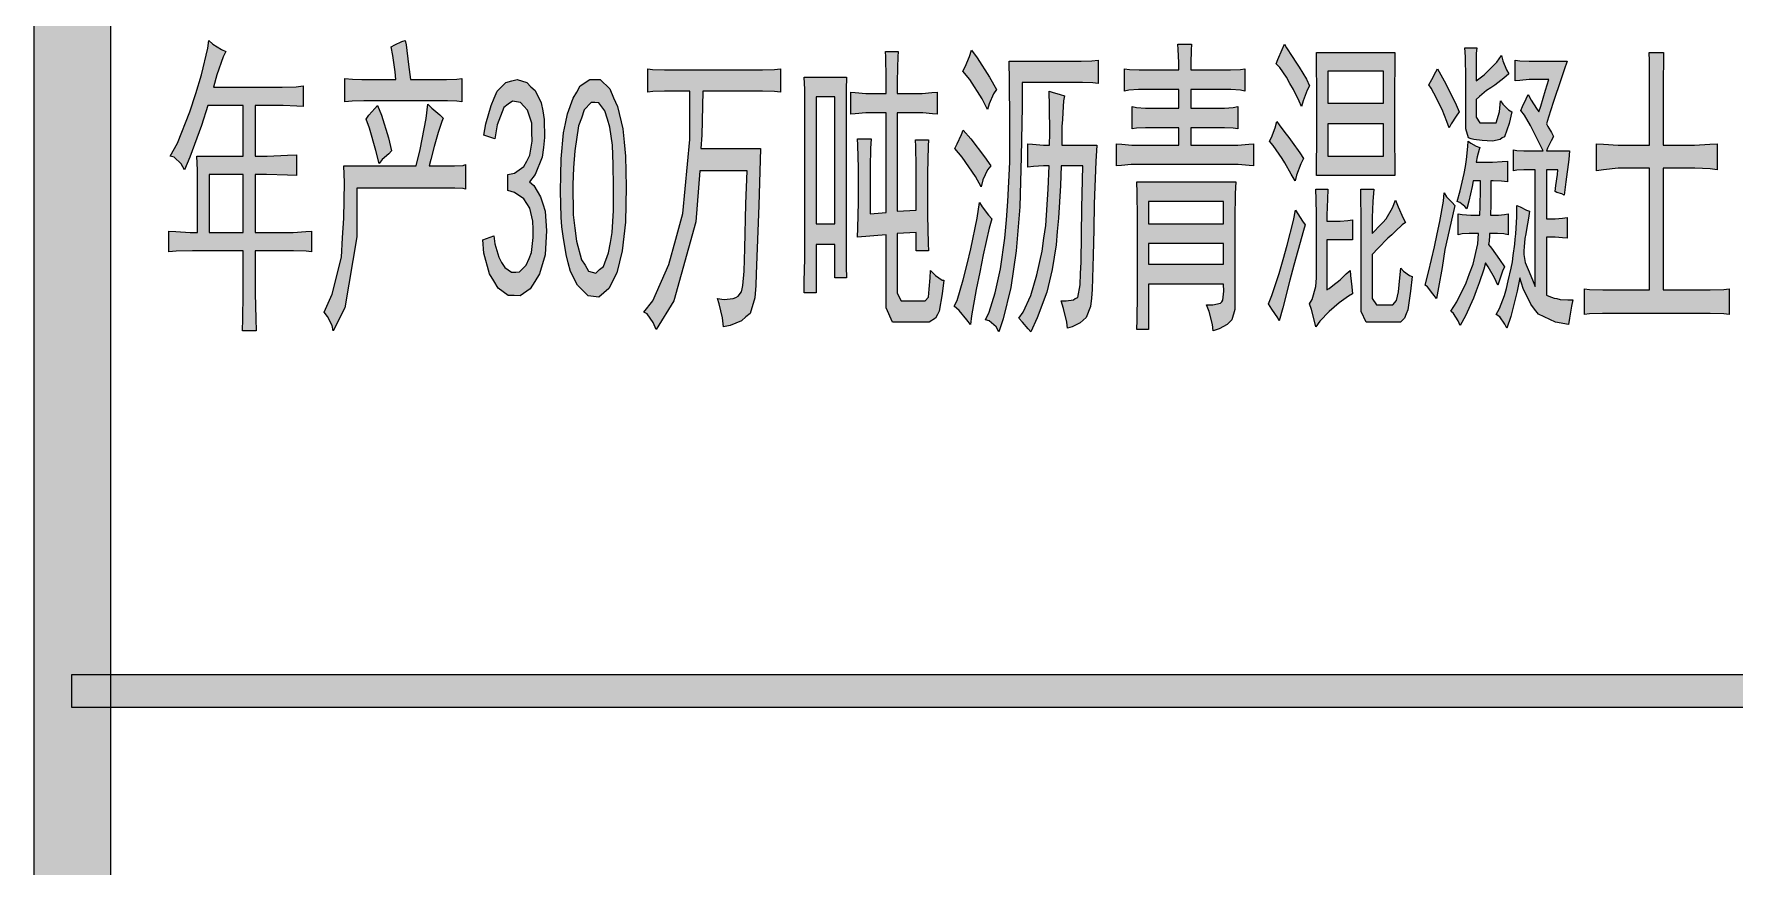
# Model space of a CAD drawing. Header units: millimetres. Extents: x -4415 to 173792, y -78716 to 47289.
# Drawn here: x 160225 to 164888, y -61942 to -59659 of the extents above; entities that cross this region are included whole.
import ezdxf

# ---------------------------------------------------------------- set-up
doc = ezdxf.new("R2010")
doc.units = ezdxf.units.MM

msp = doc.modelspace()

# ---------------------------------------------------------------- hatches: boundary and pattern name
h = msp.add_hatch(color=0)
h.dxf.hatch_style = 2
h.paths.add_polyline_path([(160434.1, -75715.9), (160224.8, -75715.9), (160224.8, 44288.1), (160434.1, 44288.1)])
h = msp.add_hatch(color=0)
h.paths.add_polyline_path([(160598.4, -59993.5), (160617.7, -59958.1), (160652.1, -59872.2), (160668.2, -59821.7), (160684.3, -59771.3), (160701.4, -59698.3), (160703.6, -59676.8), (160715.4, -59686.5), (160739, -59701.5), (160750.8, -59706.9), (160743.3, -59721.9), (160726.1, -59771.3), (160716.5, -59804.6), (160887.2, -59804.6), (160905.4, -59804.6), (160943, -59803.5), (160962.3, -59801.4), (160962.3, -59858.2), (160945.1, -59857.2), (160907.6, -59855), (160887.2, -59855), (160831.3, -59855), (160831.3, -59993.5), (160863.5, -59993.5), (160919.4, -59991.4), (160944.1, -59990.3), (160944.1, -60047.2), (160919.4, -60046.1), (160862.5, -60044), (160831.3, -60044), (160831.3, -60202.8), (160917.2, -60202.8), (160935.5, -60202.8), (160969.8, -60200.7), (160985.9, -60199.6), (160985.9, -60256.5), (160970.9, -60254.4), (160936.5, -60253.3), (160917.2, -60253.3), (160831.3, -60253.3), (160831.3, -60330.6), (160831.3, -60369.2), (160832.4, -60440.1), (160833.5, -60472.3), (160795.9, -60472.3), (160797, -60440.1), (160798.1, -60372.5), (160798.1, -60337), (160798.1, -60253.3), (160683.2, -60253.3), (160659.6, -60253.3), (160614.5, -60254.4), (160594.1, -60256.5), (160594.1, -60199.6), (160613.4, -60200.7), (160653.1, -60202.8), (160672.5, -60202.8), (160672.5, -60136.3), (160672.5, -60032.2), (160671.4, -59993.5), (160798.1, -59993.5), (160798.1, -59855), (160701.4, -59855), (160684.3, -59909.8), (160652.1, -59996.7), (160637, -60031.1), (160628.4, -60015), (160609.1, -59996.7)])
h.paths.add_polyline_path([(160798.1, -60202.8), (160798.1, -60044), (160704.7, -60044), (160704.7, -60202.8)])
h = msp.add_hatch(color=0)
h.dxf.hatch_style = 2
h.paths.add_polyline_path([(161242.5, -59676.8), (161244.6, -59688.6), (161251.1, -59742.3), (161256.4, -59784.2), (161340.2, -59784.2), (161355.2, -59784.2), (161384.2, -59783.1), (161397.1, -59781), (161397.1, -59845.4), (161384.2, -59843.2), (161358.4, -59842.1), (161345.5, -59842.1), (161141.6, -59842.1), (161128.7, -59842.1), (161096.5, -59843.2), (161077.2, -59845.4), (161077.2, -59781), (161097.6, -59783.1), (161123.3, -59784.2), (161129.8, -59784.2), (161216.7, -59784.2), (161214.6, -59762.7), (161208.1, -59717.6), (161203.8, -59694), (161213.5, -59688.6), (161232.8, -59680)])
h = msp.add_hatch(color=0)
h.dxf.hatch_style = 2
h.paths.add_polyline_path([(162661.6, -60390.7), (162668.1, -60390.7), (162676.7, -60380), (162677.7, -60369.2), (162678.8, -60358.5), (162681, -60327.4), (162682, -60307), (162696, -60320.9), (162714.2, -60333.8), (162718.5, -60333.8), (162714.2, -60371.4), (162705.7, -60418.6), (162701.4, -60428.3), (162696, -60437.9), (162678.8, -60448.7), (162664.9, -60448.7), (162596.2, -60448.7), (162577.9, -60448.7), (162560.7, -60410), (162560.7, -60371.4), (162560.7, -60209.3), (162482.4, -60215.7), (162483.4, -60191), (162484.5, -60120.2), (162484.5, -60074), (162484.5, -60026.8), (162483.4, -59963.4), (162482.4, -59946.3), (162519.9, -59946.3), (162517.8, -59973.1), (162516.7, -60023.6), (162516.7, -60047.2), (162516.7, -60152.4), (162560.7, -60148.1), (162560.7, -59875.4), (162522.1, -59875.4), (162504.9, -59875.4), (162475.9, -59877.6), (162464.1, -59878.6), (162464.1, -59818.5), (162475.9, -59819.6), (162504.9, -59821.7), (162522.1, -59821.7), (162560.7, -59821.7), (162560.7, -59779.9), (162559.7, -59721.9), (162558.6, -59706.9), (162594, -59706.9), (162592.9, -59721.9), (162591.9, -59750.9), (162591.9, -59764.9), (162590.8, -59777.7), (162590.8, -59806.7), (162590.8, -59821.7), (162646.6, -59821.7), (162659.5, -59821.7), (162686.3, -59819.6), (162700.3, -59818.5), (162700.3, -59878.6), (162687.4, -59877.6), (162661.6, -59875.4), (162647.7, -59875.4), (162590.8, -59875.4), (162590.8, -60144.9), (162643.4, -60141.7), (162643.4, -60057.9), (162643.4, -60022.5), (162642.3, -59967.7), (162641.2, -59949.5), (162676.7, -59949.5), (162675.6, -59966.7), (162674.5, -60040.7), (162674.5, -60097.6), (162674.5, -60155.6), (162675.6, -60232.9), (162676.7, -60253.3), (162643.4, -60253.3), (162643.4, -60202.8), (162590.8, -60206.1), (162590.8, -60347.8), (162590.8, -60369.2), (162601.5, -60390.7), (162612.3, -60390.7)])
h = msp.add_hatch(color=0)
h.dxf.hatch_style = 2
h.paths.add_polyline_path([(162794.8, -59703.7), (162809.8, -59724.1), (162844.1, -59777.7), (162863.5, -59811), (162854.9, -59822.8), (162843.1, -59850.7), (162838.8, -59865.8), (162823.7, -59836.8), (162790.5, -59784.2), (162771.1, -59760.6), (162777.6, -59748.8), (162789.4, -59720.8)])
h = msp.add_hatch(color=0)
h.dxf.hatch_style = 2
h.paths.add_polyline_path([(163398.1, -59686.5), (163397, -59703.7), (163395.9, -59739.1), (163395.9, -59757.3), (163489.3, -59757.3), (163504.3, -59757.3), (163532.3, -59756.3), (163544.1, -59754.1), (163544.1, -59815.3), (163532.3, -59813.2), (163505.4, -59811), (163490.4, -59811), (163395.9, -59811), (163395.9, -59862.5), (163477.5, -59862.5), (163488.2, -59862.5), (163511.9, -59860.4), (163524.7, -59858.2), (163524.7, -59919.4), (163511.9, -59917.3), (163488.2, -59916.2), (163477.5, -59916.2), (163395.9, -59916.2), (163395.9, -59963.4), (163508.6, -59963.4), (163524.7, -59963.4), (163554.8, -59961.3), (163567.7, -59960.2), (163567.7, -60020.3), (163555.9, -60019.3), (163525.8, -60017.1), (163508.6, -60017.1), (163246.7, -60017.1), (163232.7, -60017.1), (163205.9, -60019.3), (163192, -60020.3), (163192, -59960.2), (163207, -59961.3), (163233.8, -59963.4), (163246.7, -59963.4), (163362.6, -59963.4), (163362.6, -59916.2), (163285.3, -59916.2), (163271.4, -59916.2), (163246.7, -59917.3), (163234.9, -59919.4), (163234.9, -59858.2), (163246.7, -59860.4), (163271.4, -59862.5), (163285.3, -59862.5), (163362.6, -59862.5), (163362.6, -59811), (163266, -59811), (163252.1, -59811), (163226.3, -59813.2), (163214.5, -59815.3), (163214.5, -59754.1), (163227.4, -59756.3), (163254.2, -59757.3), (163266, -59757.3), (163362.6, -59757.3), (163362.6, -59736.9), (163361.6, -59701.5), (163360.5, -59686.5)])
h = msp.add_hatch(color=0)
h.dxf.hatch_style = 2
h.paths.add_polyline_path([(163652.5, -59686.5), (163657.9, -59697.2), (163674, -59720.8), (163683.6, -59735.9), (163693.3, -59749.8), (163712.6, -59783.1), (163721.2, -59801.4), (163714.7, -59813.2), (163704, -59842.1), (163699.7, -59858.2), (163693.3, -59843.2), (163677.2, -59811), (163667.5, -59794.9), (163657.9, -59777.7), (163639.6, -59750.9), (163629.9, -59741.2), (163634.2, -59729.4), (163646, -59701.5)])
h = msp.add_hatch(color=0)
h.paths.add_polyline_path([(163955.2, -59710.1), (163955.2, -59744.5), (163954.1, -59809.9), (163954.1, -59842.1), (163954.1, -59925.9), (163954.1, -59954.9), (163955.2, -60015), (163955.2, -60047.2), (163740.5, -60047.2), (163740.5, -60015), (163741.6, -59955.9), (163741.6, -59929.1), (163741.6, -59842.1), (163741.6, -59811), (163740.5, -59745.5), (163740.5, -59710.1)])
h.paths.add_polyline_path([(163924.1, -59993.5), (163924.1, -59905.5), (163771.6, -59905.5), (163771.6, -59993.5)])
h.paths.add_polyline_path([(163924.1, -59848.6), (163924.1, -59760.6), (163771.6, -59760.6), (163771.6, -59848.6)])
h = msp.add_hatch(color=0)
h.dxf.hatch_style = 2
h.paths.add_polyline_path([(164267.6, -59768.1), (164253.6, -59779.9), (164229, -59799.2), (164218.2, -59806.7), (164206.4, -59814.2), (164187.1, -59830.3), (164178.5, -59838.9), (164178.5, -59872.2), (164178.5, -59887.2), (164188.2, -59902.3), (164198.9, -59902.3), (164229, -59902.3), (164233.2, -59902.3), (164241.8, -59872.2), (164245.1, -59842.1), (164251.5, -59851.8), (164266.5, -59866.8), (164276.2, -59872.2), (164268.7, -59904.4), (164255.8, -59940.9), (164249.3, -59944.1), (164244, -59948.4), (164222.5, -59952.7), (164208.6, -59951.6), (164194.6, -59950.6), (164172.1, -59948.4), (164164.5, -59946.3), (164157, -59944.1), (164149.5, -59919.4), (164149.5, -59895.8), (164149.5, -59811), (164149.5, -59779.9), (164148.4, -59721.9), (164147.4, -59697.2), (164179.6, -59697.2), (164178.5, -59712.3), (164178.5, -59757.3), (164178.5, -59787.4), (164200, -59771.3), (164234.3, -59735.9), (164247.2, -59717.6), (164251.5, -59732.6), (164261.2, -59757.3)])
h = msp.add_hatch(color=0)
h.dxf.hatch_style = 2
h.paths.add_polyline_path([(164653, -59963.4), (164653, -59815.3), (164653, -59784.2), (164653, -59732.6), (164651.9, -59710.1), (164691.6, -59710.1), (164691.6, -59732.6), (164690.6, -59784.2), (164690.6, -59815.3), (164690.6, -59963.4), (164755, -59963.4), (164776.4, -59963.4), (164818.3, -59961.3), (164838.7, -59960.2), (164838.7, -60031.1), (164819.4, -60028.9), (164777.5, -60026.8), (164755, -60026.8), (164690.6, -60026.8), (164690.6, -60360.6), (164797.9, -60360.6), (164819.4, -60360.6), (164856.9, -60359.6), (164872, -60357.4), (164872, -60428.3), (164856.9, -60426.1), (164819.4, -60425.1), (164797.9, -60425.1), (164546.7, -60425.1), (164524.2, -60425.1), (164488.7, -60426.1), (164474.8, -60428.3), (164474.8, -60357.4), (164488.7, -60359.6), (164525.2, -60360.6), (164546.7, -60360.6), (164653, -60360.6), (164653, -60026.8), (164587.5, -60026.8), (164567.1, -60026.8), (164527.4, -60031.1), (164508.1, -60034.3), (164508.1, -59960.2), (164527.4, -59961.3), (164567.1, -59963.4), (164587.5, -59963.4)])
h = msp.add_hatch(color=0)
h.dxf.hatch_style = 2
h.paths.add_polyline_path([(162115.2, -60461.6), (162112, -60436.9), (162103.4, -60398.2), (162098.1, -60384.3), (162116.3, -60386.4), (162141, -60384.3), (162148.5, -60381), (162155, -60377.8), (162164.6, -60366), (162165.7, -60357.4), (162167.8, -60348.8), (162171.1, -60309.1), (162172.1, -60278), (162173.2, -60246.9), (162176.4, -60124.5), (162179.6, -60034.3), (162049.8, -60034.3), (162039, -60173.9), (161978.9, -60390.7), (161930.6, -60469.1), (161922, -60449.7), (161905.9, -60426.1), (161896.2, -60421.8), (161920.9, -60390.7), (161964.9, -60290.9), (161984.3, -60221.1), (162003.6, -60151.3), (162022.9, -59948.4), (162022.9, -59815.3), (161972.5, -59815.3), (161953.1, -59815.3), (161920.9, -59816.4), (161907, -59818.5), (161907, -59754.1), (161919.9, -59756.3), (161953.1, -59757.3), (161973.5, -59757.3), (162203.3, -59757.3), (162221.5, -59757.3), (162254.8, -59756.3), (162270.9, -59754.1), (162270.9, -59818.5), (162254.8, -59816.4), (162221.5, -59815.3), (162203.3, -59815.3), (162058.3, -59815.3), (162057.3, -59857.2), (162055.1, -59936.6), (162053, -59973.1), (162216.1, -59973.1), (162211.9, -60128.8), (162204.3, -60316.6), (162203.3, -60348.8), (162201.1, -60382.1), (162188.2, -60425.1), (162176.4, -60434.7), (162164.6, -60445.4), (162133.5, -60458.3)])
h = msp.add_hatch(color=0)
h.dxf.hatch_style = 2
h.paths.add_polyline_path([(162869.9, -60475.5), (162862.4, -60461.6), (162843.1, -60445.4), (162833.4, -60442.2), (162843.1, -60421.8), (162859.2, -60368.2), (162866.7, -60336), (162874.2, -60302.7), (162886, -60218.9), (162890.3, -60168.5), (162894.6, -60118), (162900, -60010.7), (162900, -59954.9), (162900, -59898), (162898.9, -59787.4), (162897.8, -59733.7), (163084.6, -59733.7), (163095.3, -59733.7), (163124.3, -59732.6), (163141.5, -59730.5), (163141.5, -59794.9), (163127.5, -59792.8), (163098.6, -59791.7), (163084.6, -59791.7), (162933.2, -59791.7), (162933.2, -59858.2), (162931.1, -59995.7), (162928.9, -60064.4), (162926.8, -60133.1), (162917.1, -60253.3), (162909.6, -60303.7), (162902.1, -60354.2), (162881.7, -60440.1)])
h = msp.add_hatch(color=0)
h.dxf.hatch_style = 2
h.paths.add_polyline_path([(164072.2, -59754.1), (164090.5, -59787.4), (164120.5, -59846.4), (164131.3, -59872.2), (164123.7, -59884), (164109.8, -59905.5), (164104.4, -59916.2), (164098, -59899), (164085.1, -59865.8), (164076.5, -59850.7), (164069, -59834.6), (164055, -59807.8), (164048.6, -59798.1), (164056.1, -59784.2), (164067.9, -59762.7)])
h = msp.add_hatch(color=0)
h.dxf.hatch_style = 2
h.paths.add_polyline_path([(164300.9, -59869), (164305.2, -59858.2), (164314.8, -59836.8), (164320.2, -59825), (164328.8, -59840), (164343.8, -59863.6), (164350.3, -59872.2), (164355.6, -59857.2), (164368.5, -59813.2), (164377.1, -59784.2), (164336.3, -59784.2), (164323.4, -59784.2), (164297.7, -59786.3), (164284.8, -59787.4), (164284.8, -59730.5), (164297.7, -59732.6), (164323.4, -59733.7), (164336.3, -59733.7), (164427.5, -59733.7), (164419, -59757.3), (164403.9, -59803.5), (164396.4, -59825), (164388.9, -59846.4), (164376, -59887.2), (164370.7, -59905.5), (164374.9, -59913), (164384.6, -59929.1), (164390, -59939.8), (164383.5, -59951.6), (164373.9, -59972), (164370.7, -59979.6), (164434, -59979.6), (164431.8, -60003.2), (164424.3, -60064.4), (164419, -60100.9), (164412.5, -60097.6), (164399.6, -60093.3), (164394.3, -60091.2), (164396.4, -60074), (164400.7, -60044), (164401.8, -60031.1), (164370.7, -60031.1), (164370.7, -60165.3), (164385.7, -60165.3), (164394.3, -60165.3), (164414.7, -60164.2), (164427.5, -60162), (164427.5, -60218.9), (164414.7, -60217.9), (164394.3, -60215.7), (164385.7, -60215.7), (164370.7, -60215.7), (164370.7, -60374.6), (164377.1, -60377.8), (164392.1, -60383.2), (164399.6, -60384.3), (164408.2, -60386.4), (164429.7, -60387.5), (164442.6, -60387.5), (164439.4, -60404.7), (164434, -60437.9), (164430.8, -60455.1), (164395.3, -60448.7), (164349.2, -60427.2), (164338.4, -60413.2), (164327.7, -60399.3), (164307.3, -60356.3), (164297.7, -60327.4), (164290.1, -60363.9), (164273, -60433.6), (164262.2, -60465.8), (164256.9, -60454), (164242.9, -60434.7), (164233.2, -60428.3), (164241.8, -60411.1), (164255.8, -60375.7), (164261.2, -60356.3), (164265.4, -60336), (164274, -60300.5), (164277.3, -60283.4), (164279.4, -60266.2), (164283.7, -60235), (164284.8, -60221.1), (164286.9, -60207.1), (164289.1, -60159.9), (164289.1, -60128.8), (164298.7, -60133.1), (164315.9, -60141.7), (164324.5, -60144.9), (164321.3, -60164.2), (164315.9, -60195.3), (164313.8, -60207.1), (164311.6, -60220), (164309.5, -60242.6), (164308.4, -60253.3), (164308.4, -60263), (164312.7, -60285.5), (164318.1, -60298.4), (164323.4, -60311.3), (164334.2, -60337), (164339.5, -60351), (164339.5, -60031.1), (164320.2, -60031.1), (164308.4, -60031.1), (164289.1, -60032.2), (164280.5, -60034.3), (164280.5, -59976.3), (164289.1, -59978.5), (164308.4, -59979.6), (164318.1, -59979.6), (164362.1, -59979.6), (164333.1, -59922.7), (164326.6, -59909.8), (164310.5, -59881.9)])
h = msp.add_hatch(color=0)
h.dxf.hatch_style = 2
h.paths.add_polyline_path([(161455, -60223.2), (161485.1, -60212.5), (161488.3, -60234), (161499, -60270.5), (161506.6, -60285.5), (161515.2, -60299.5), (161533.4, -60312.3), (161545.2, -60312.3), (161555.9, -60311.3), (161574.2, -60293), (161581.7, -60274.8), (161588.1, -60257.6), (161593.5, -60216.8), (161593.5, -60194.3), (161592.4, -60171.7), (161583.9, -60136.3), (161575.3, -60123.4), (161567.8, -60110.5), (161542, -60093.3), (161523.7, -60088), (161523.7, -60044), (161542, -60040.7), (161567.8, -60022.5), (161575.3, -60007.5), (161583.9, -59991.4), (161590.3, -59952.7), (161589.2, -59928), (161589.2, -59903.3), (161577.4, -59867.9), (161567.8, -59857.2), (161558.1, -59846.4), (161536.6, -59843.2), (161524.8, -59851.8), (161513, -59860.4), (161494.8, -59907.6), (161488.3, -59946.3), (161458.3, -59936.6), (161463.6, -59905.5), (161477.6, -59855), (161486.2, -59834.6), (161494.8, -59815.3), (161518.4, -59791.7), (161534.5, -59787.4), (161549.5, -59784.2), (161575.3, -59791.7), (161587.1, -59803.5), (161598.9, -59814.2), (161615, -59847.5), (161619.3, -59870.1), (161623.6, -59893.7), (161624.6, -59943.1), (161621.4, -59969.9), (161618.2, -59996.7), (161598.9, -60044), (161582.8, -60064.4), (161594.6, -60074), (161612.8, -60105.2), (161619.3, -60124.5), (161625.7, -60144.9), (161630, -60198.5), (161627.9, -60230.8), (161625.7, -60264), (161610.7, -60316.6), (161597.8, -60337), (161584.9, -60357.4), (161557, -60376.7), (161540.9, -60375.7), (161524.8, -60375.7), (161496.9, -60355.3), (161485.1, -60336), (161473.3, -60316.6), (161458.3, -60259.7)])
h = msp.add_hatch(color=0)
h.paths.add_polyline_path([(161668.7, -60046.1), (161669.7, -60001), (161676.2, -59930.2), (161681.5, -59904.4), (161686.9, -59877.6), (161703, -59834.6), (161712.7, -59818.5), (161722.3, -59801.4), (161748.1, -59784.2), (161762.1, -59784.2), (161777.1, -59784.2), (161802.8, -59808.9), (161813.6, -59833.6), (161824.3, -59858.2), (161839.3, -59919.4), (161842.6, -59955.9), (161845.8, -59993.5), (161847.9, -60078.3), (161846.9, -60126.6), (161845.8, -60174.9), (161837.2, -60253.3), (161829.7, -60283.4), (161822.2, -60313.4), (161800.7, -60356.3), (161786.7, -60368.2), (161772.8, -60380), (161743.8, -60376.7), (161729.9, -60362.8), (161714.8, -60347.8), (161695.5, -60310.2), (161689.1, -60286.6), (161683.7, -60263), (161675.1, -60213.6), (161671.9, -60187.8), (161669.7, -60161), (161667.6, -60090.1)])
h.paths.add_polyline_path([(161704.1, -60025.7), (161701.9, -60071.9), (161703, -60154.5), (161707.3, -60191), (161711.6, -60226.5), (161725.6, -60278), (161735.2, -60293), (161744.9, -60309.1), (161765.3, -60314.5), (161774.9, -60304.8), (161785.7, -60296.2), (161799.6, -60258.7), (161805, -60230.8), (161809.3, -60202.8), (161813.6, -60142.7), (161813.6, -60109.4), (161813.6, -60077.2), (161812.5, -60017.1), (161811.4, -59990.3), (161810.4, -59963.4), (161802.8, -59914.1), (161796.4, -59892.6), (161790, -59870.1), (161772.8, -59847.5), (161762.1, -59846.4), (161752.4, -59846.4), (161733.1, -59866.8), (161725.6, -59889.4), (161717, -59910.8), (161707.3, -59979.6)])
h = msp.add_hatch(color=0)
h.paths.add_polyline_path([(162452.3, -59777.7), (162451.2, -59811), (162451.2, -59951.6), (162451.2, -60057.9), (162451.2, -60162), (162451.2, -60297.3), (162452.3, -60327.4), (162420.1, -60327.4), (162420.1, -60236.1), (162368.6, -60236.1), (162368.6, -60368.2), (162336.4, -60368.2), (162336.4, -60337), (162337.4, -60274.8), (162337.4, -60242.6), (162337.4, -59913), (162337.4, -59878.6), (162337.4, -59811), (162336.4, -59777.7)])
h.paths.add_polyline_path([(162420.1, -60179.2), (162420.1, -59831.4), (162368.6, -59831.4), (162368.6, -60179.2)])
h = msp.add_hatch(color=0)
h.dxf.hatch_style = 2
h.paths.add_polyline_path([(163057.8, -60465.8), (163055.6, -60448.7), (163047, -60411.1), (163040.6, -60390.7), (163054.5, -60390.7), (163073.9, -60387.5), (163079.2, -60384.3), (163085.7, -60381), (163092.1, -60346.7), (163093.2, -60315.6), (163095.3, -60284.4), (163097.5, -60136.3), (163099.6, -60020.3), (163040.6, -60020.3), (163038.4, -60074), (163033.1, -60164.2), (163029.9, -60200.7), (163026.6, -60237.2), (163015.9, -60304.8), (163008.4, -60336), (163000.9, -60367.1), (162975.1, -60436.9), (162956.9, -60475.5), (162950.4, -60466.9), (162934.3, -60448.7), (162924.7, -60437.9), (162936.5, -60421.8), (162956.9, -60375.7), (162965.4, -60347.8), (162974, -60318.8), (162988, -60254.4), (162993.4, -60218.9), (162998.7, -60183.5), (163005.2, -60084.8), (163007.3, -60020.3), (162992.3, -60020.3), (162964.4, -60022.5), (162949.3, -60023.6), (162949.3, -59960.2), (162962.2, -59961.3), (162992.3, -59963.4), (163008.4, -59963.4), (163009.5, -59931.2), (163008.4, -59857.2), (163007.3, -59815.3), (163015.9, -59818.5), (163037.4, -59825), (163049.2, -59828.2), (163047, -59842.1), (163044.9, -59874.3), (163043.8, -59893.7), (163042.7, -59913), (163042.7, -59948.4), (163042.7, -59963.4), (163138.3, -59963.4), (163135.1, -60008.5), (163130.8, -60124.5), (163129.7, -60195.3), (163128.6, -60266.2), (163125.4, -60359.6), (163123.2, -60383.2), (163121.1, -60405.7), (163109.3, -60435.8), (163100.7, -60443.3), (163092.1, -60450.8), (163070.6, -60461.6)])
h = msp.add_hatch(color=0)
h.dxf.hatch_style = 2
h.paths.add_polyline_path([(161346.6, -59889.4), (161342.3, -59899), (161332.7, -59929.1), (161327.3, -59948.4), (161321.9, -59967.7), (161312.3, -60003.2), (161308, -60020.3), (161360.6, -60020.3), (161377.7, -60020.3), (161401.4, -60019.3), (161407.8, -60017.1), (161407.8, -60084.8), (161401.4, -60082.6), (161378.8, -60081.5), (161363.8, -60081.5), (161109.4, -60081.5), (161109.4, -60214.6), (161077.2, -60410), (161045, -60472.3), (161041.7, -60458.3), (161028.9, -60433.6), (161020.3, -60421.8), (161041.7, -60372.5), (161067.5, -60270.5), (161070.7, -60217.9), (161073.9, -60164.2), (161076.1, -60066.5), (161073.9, -60020.3), (161272.5, -60020.3), (161283.3, -59975.3), (161299.4, -59890.5), (161304.7, -59851.8), (161315.5, -59862.5), (161337, -59880.8)])
h = msp.add_hatch(color=0)
h.dxf.hatch_style = 2
h.paths.add_polyline_path([(161166.3, -59855), (161177, -59881.9), (161196.3, -59944.1), (161204.9, -59979.6), (161197.4, -59987.1), (161179.1, -60003.2), (161170.6, -60013.9), (161162, -59978.5), (161144.8, -59917.3), (161135.1, -59892.6), (161142.6, -59881.9), (161158.8, -59863.6)])
h = msp.add_hatch(color=0)
h.dxf.hatch_style = 2
h.paths.add_polyline_path([(163632.1, -59899), (163638.5, -59907.6), (163653.6, -59929.1), (163664.3, -59943.1), (163674, -59955.9), (163694.3, -59984.9), (163705.1, -59999.9), (163697.6, -60015), (163685.8, -60046.1), (163681.5, -60061.1), (163670.7, -60042.9), (163653.6, -60011.8), (163646, -59999.9), (163638.5, -59988.1), (163621.4, -59964.5), (163611.7, -59952.7), (163617.1, -59943.1), (163626.7, -59916.2)])
h = msp.add_hatch(color=0)
h.dxf.hatch_style = 2
h.paths.add_polyline_path([(162772.2, -59922.7), (162792.6, -59946.3), (162830.2, -59995.7), (162847.4, -60020.3), (162838.8, -60031.1), (162825.9, -60059), (162821.6, -60078.3), (162805.5, -60049.3), (162769, -59996.7), (162748.6, -59973.1), (162755, -59960.2), (162766.8, -59934.5)])
h = msp.add_hatch(color=0)
h.dxf.hatch_style = 2
h.paths.add_polyline_path([(164211.8, -60236.1), (164220.4, -60245.8), (164241.8, -60276.9), (164255.8, -60297.3), (164250.4, -60309.1), (164241.8, -60333.8), (164237.5, -60347.8), (164227.9, -60327.4), (164210.7, -60297.3), (164203.2, -60286.6), (164198.9, -60303.7), (164186, -60341.3), (164178.5, -60362.8), (164171, -60383.2), (164148.4, -60431.5), (164134.5, -60458.3), (164129.1, -60445.4), (164116.2, -60425.1), (164108.7, -60418.6), (164124.8, -60392.8), (164150.6, -60341.3), (164160.2, -60315.6), (164169.9, -60289.8), (164182.8, -60234), (164184.9, -60206.1), (164169.9, -60206.1), (164159.2, -60206.1), (164139.9, -60207.1), (164129.1, -60209.3), (164129.1, -60152.4), (164139.9, -60153.5), (164163.5, -60155.6), (164176.3, -60155.6), (164188.2, -60155.6), (164189.2, -60132), (164190.3, -60084.8), (164190.3, -60061.1), (164169.9, -60061.1), (164166.7, -60077.2), (164158.1, -60117), (164152.7, -60138.4), (164147.4, -60132), (164133.4, -60121.3), (164125.9, -60118), (164134.5, -60089), (164145.2, -60041.8), (164148.4, -60022.5), (164151.7, -60003.2), (164154.9, -59967.7), (164156, -59952.7), (164163.5, -59958.1), (164178.5, -59966.7), (164188.2, -59969.9), (164186, -59975.3), (164180.6, -59995.7), (164178.5, -60010.7), (164211.8, -60010.7), (164222.5, -60010.7), (164249.3, -60008.5), (164264.4, -60007.5), (164264.4, -60064.4), (164247.2, -60062.2), (164224.7, -60061.1), (164218.2, -60061.1), (164218.2, -60079.4), (164218.2, -60126.6), (164217.1, -60155.6), (164233.2, -60155.6), (164239.7, -60155.6), (164255.8, -60153.5), (164265.4, -60152.4), (164265.4, -60209.3), (164253.6, -60207.1), (164236.5, -60206.1), (164232.2, -60206.1), (164215, -60206.1), (164215, -60211.4), (164213.9, -60226.5)])
h = msp.add_hatch(color=0)
h.paths.add_polyline_path([(163438.9, -60401.4), (163456, -60401.4), (163477.5, -60397.1), (163480.7, -60392.8), (163483.9, -60388.6), (163486.1, -60363.9), (163485, -60344.5), (163280, -60344.5), (163280, -60469.1), (163247.8, -60469.1), (163248.8, -60442.2), (163249.9, -60372.5), (163249.9, -60330.6), (163249.9, -60199.6), (163249.9, -60162), (163248.8, -60094.4), (163247.8, -60064.4), (163519.4, -60064.4), (163517.2, -60096.6), (163516.1, -60165.3), (163516.1, -60202.8), (163516.1, -60395), (163516.1, -60414.3), (163508.6, -60442.2), (163502.2, -60448.7), (163495.8, -60455.1), (163473.2, -60466.9), (163457.1, -60472.3), (163455, -60455.1), (163446.4, -60419.7)])
h.paths.add_polyline_path([(163485, -60179.2), (163485, -60118), (163280, -60118), (163280, -60179.2)])
h.paths.add_polyline_path([(163485, -60289.8), (163485, -60232.9), (163280, -60232.9), (163280, -60289.8)])
h = msp.add_hatch(color=0)
h.dxf.hatch_style = 2
h.paths.add_polyline_path([(163721.2, -60398.2), (163728.7, -60386.4), (163738.4, -60351), (163740.5, -60327.4), (163740.5, -60165.3), (163740.5, -60153.5), (163739.4, -60112.7), (163738.4, -60084.8), (163771.6, -60084.8), (163770.6, -60111.6), (163768.4, -60155.6), (163768.4, -60171.7), (163795.3, -60171.7), (163804.9, -60171.7), (163826.4, -60170.6), (163839.3, -60168.5), (163839.3, -60223.2), (163768.4, -60223.2), (163768.4, -60360.6), (163774.9, -60356.3), (163789.9, -60344.5), (163797.4, -60339.2), (163804.9, -60332.7), (163822.1, -60316.6), (163832.8, -60307), (163833.9, -60320.9), (163837.1, -60352.1), (163839.3, -60371.4), (163828.5, -60377.8), (163802.8, -60396.1), (163788.8, -60407.9), (163774.9, -60419.7), (163749.1, -60446.5), (163738.4, -60461.6), (163735.1, -60446.5), (163726.6, -60414.3)])
h = msp.add_hatch(color=0)
h.dxf.hatch_style = 2
h.paths.add_polyline_path([(163897.2, -60084.8), (163895.1, -60118), (163892.9, -60162), (163892.9, -60171.7), (163892.9, -60206.1), (163898.3, -60200.7), (163912.3, -60185.7), (163921.9, -60176), (163931.6, -60165.3), (163948.8, -60135.2), (163957.4, -60114.8), (163963.8, -60133.1), (163977.8, -60164.2), (163984.2, -60176), (163975.6, -60182.4), (163957.4, -60199.6), (163946.6, -60209.3), (163935.9, -60218.9), (163909, -60245.8), (163892.9, -60263), (163892.9, -60368.2), (163892.9, -60384.3), (163904.8, -60401.4), (163915.5, -60401.4), (163942.3, -60401.4), (163949.8, -60401.4), (163959.5, -60389.6), (163962.7, -60377.8), (163964.9, -60366), (163969.2, -60327.4), (163971.3, -60300.5), (163978.8, -60309.1), (163994.9, -60320.9), (164002.4, -60324.1), (163998.1, -60363.9), (163990.6, -60415.4), (163986.3, -60426.1), (163982, -60437.9), (163970.2, -60448.7), (163962.7, -60448.7), (163891.9, -60448.7), (163876.8, -60448.7), (163862.9, -60419.7), (163862.9, -60390.7), (163862.9, -60171.7), (163862.9, -60155.6), (163861.8, -60111.6), (163861.8, -60084.8)])
h = msp.add_hatch(color=0)
h.dxf.hatch_style = 2
h.paths.add_polyline_path([(164037.9, -60347.8), (164047.5, -60312.3), (164063.6, -60242.6), (164071.1, -60207.1), (164078.7, -60172.8), (164088.3, -60117), (164090.5, -60094.4), (164096.9, -60105.2), (164111.9, -60121.3), (164119.5, -60128.8), (164108.7, -60177.1), (164092.6, -60250.1), (164088.3, -60274.8), (164085.1, -60299.5), (164074.4, -60354.2), (164069, -60384.3), (164059.3, -60371.4), (164044.3, -60352.1)])
h = msp.add_hatch(color=0)
h.dxf.hatch_style = 2
h.paths.add_polyline_path([(162850.6, -60165.3), (162843.1, -60191), (162827, -60264), (162817.3, -60312.3), (162807.6, -60359.6), (162794.8, -60431.5), (162791.5, -60455.1), (162781.9, -60442.2), (162760.4, -60416.5), (162747.5, -60404.7), (162755, -60389.6), (162772.2, -60332.7), (162783, -60289.8), (162792.6, -60247.9), (162809.8, -60164.2), (162816.2, -60121.3), (162823.7, -60133.1), (162840.9, -60155.6)])
h = msp.add_hatch(color=0)
h.dxf.hatch_style = 2
h.paths.add_polyline_path([(163709.4, -60182.4), (163705.1, -60197.5), (163689, -60253.3), (163678.2, -60293), (163667.5, -60333.8), (163648.2, -60410), (163638.5, -60445.4), (163634.2, -60436.9), (163618.1, -60413.2), (163608.5, -60398.2), (163618.1, -60375.7), (163638.5, -60315.6), (163649.3, -60276.9), (163660, -60238.3), (163677.2, -60170.6), (163682.5, -60141.7), (163689, -60152.4), (163701.9, -60171.7)])
h = msp.add_hatch(color=0)
h.dxf.hatch_style = 2
h.paths.add_polyline_path([(160328.9, -61505), (160328.9, -61414.8), (170791.2, -61414.8), (170791.2, -61505)])

# ---------------------------------------------------------------- linework, layer by layer
at = {"color": 0, "lineweight": 0}
for points in [[(160434.1, -75715.9), (160224.8, -75715.9), (160224.8, 44288.1), (160434.1, 44288.1)], [(160598.4, -59993.5), (160617.7, -59958.1), (160652.1, -59872.2), (160668.2, -59821.7), (160684.3, -59771.3), (160701.4, -59698.3), (160703.6, -59676.8), (160715.4, -59686.5), (160739, -59701.5), (160750.8, -59706.9), (160743.3, -59721.9), (160726.1, -59771.3), (160716.5, -59804.6), (160887.2, -59804.6), (160905.4, -59804.6), (160943, -59803.5), (160962.3, -59801.4), (160962.3, -59858.2), (160945.1, -59857.2), (160907.6, -59855), (160887.2, -59855), (160831.3, -59855), (160831.3, -59993.5), (160863.5, -59993.5), (160919.4, -59991.4), (160944.1, -59990.3), (160944.1, -60047.2), (160919.4, -60046.1), (160862.5, -60044), (160831.3, -60044), (160831.3, -60202.8), (160917.2, -60202.8), (160935.5, -60202.8), (160969.8, -60200.7), (160985.9, -60199.6), (160985.9, -60256.5), (160970.9, -60254.4), (160936.5, -60253.3), (160917.2, -60253.3), (160831.3, -60253.3), (160831.3, -60330.6), (160831.3, -60369.2), (160832.4, -60440.1), (160833.5, -60472.3), (160795.9, -60472.3), (160797, -60440.1), (160798.1, -60372.5), (160798.1, -60337), (160798.1, -60253.3), (160683.2, -60253.3), (160659.6, -60253.3), (160614.5, -60254.4), (160594.1, -60256.5), (160594.1, -60199.6), (160613.4, -60200.7), (160653.1, -60202.8), (160672.5, -60202.8), (160672.5, -60136.3), (160672.5, -60032.2), (160671.4, -59993.5), (160798.1, -59993.5), (160798.1, -59855), (160701.4, -59855), (160684.3, -59909.8), (160652.1, -59996.7), (160637, -60031.1), (160628.4, -60015), (160609.1, -59996.7)], [(161242.5, -59676.8), (161244.6, -59688.6), (161251.1, -59742.3), (161256.4, -59784.2), (161340.2, -59784.2), (161355.2, -59784.2), (161384.2, -59783.1), (161397.1, -59781), (161397.1, -59845.4), (161384.2, -59843.2), (161358.4, -59842.1), (161345.5, -59842.1), (161141.6, -59842.1), (161128.7, -59842.1), (161096.5, -59843.2), (161077.2, -59845.4), (161077.2, -59781), (161097.6, -59783.1), (161123.3, -59784.2), (161129.8, -59784.2), (161216.7, -59784.2), (161214.6, -59762.7), (161208.1, -59717.6), (161203.8, -59694), (161213.5, -59688.6), (161232.8, -59680)], [(162661.6, -60390.7), (162668.1, -60390.7), (162676.7, -60380), (162677.7, -60369.2), (162678.8, -60358.5), (162681, -60327.4), (162682, -60307), (162696, -60320.9), (162714.2, -60333.8), (162718.5, -60333.8), (162714.2, -60371.4), (162705.7, -60418.6), (162701.4, -60428.3), (162696, -60437.9), (162678.8, -60448.7), (162664.9, -60448.7), (162596.2, -60448.7), (162577.9, -60448.7), (162560.7, -60410), (162560.7, -60371.4), (162560.7, -60209.3), (162482.4, -60215.7), (162483.4, -60191), (162484.5, -60120.2), (162484.5, -60074), (162484.5, -60026.8), (162483.4, -59963.4), (162482.4, -59946.3), (162519.9, -59946.3), (162517.8, -59973.1), (162516.7, -60023.6), (162516.7, -60047.2), (162516.7, -60152.4), (162560.7, -60148.1), (162560.7, -59875.4), (162522.1, -59875.4), (162504.9, -59875.4), (162475.9, -59877.6), (162464.1, -59878.6), (162464.1, -59818.5), (162475.9, -59819.6), (162504.9, -59821.7), (162522.1, -59821.7), (162560.7, -59821.7), (162560.7, -59779.9), (162559.7, -59721.9), (162558.6, -59706.9), (162594, -59706.9), (162592.9, -59721.9), (162591.9, -59750.9), (162591.9, -59764.9), (162590.8, -59777.7), (162590.8, -59806.7), (162590.8, -59821.7), (162646.6, -59821.7), (162659.5, -59821.7), (162686.3, -59819.6), (162700.3, -59818.5), (162700.3, -59878.6), (162687.4, -59877.6), (162661.6, -59875.4), (162647.7, -59875.4), (162590.8, -59875.4), (162590.8, -60144.9), (162643.4, -60141.7), (162643.4, -60057.9), (162643.4, -60022.5), (162642.3, -59967.7), (162641.2, -59949.5), (162676.7, -59949.5), (162675.6, -59966.7), (162674.5, -60040.7), (162674.5, -60097.6), (162674.5, -60155.6), (162675.6, -60232.9), (162676.7, -60253.3), (162643.4, -60253.3), (162643.4, -60202.8), (162590.8, -60206.1), (162590.8, -60347.8), (162590.8, -60369.2), (162601.5, -60390.7), (162612.3, -60390.7)], [(162794.8, -59703.7), (162809.8, -59724.1), (162844.1, -59777.7), (162863.5, -59811), (162854.9, -59822.8), (162843.1, -59850.7), (162838.8, -59865.8), (162823.7, -59836.8), (162790.5, -59784.2), (162771.1, -59760.6), (162777.6, -59748.8), (162789.4, -59720.8)], [(163398.1, -59686.5), (163397, -59703.7), (163395.9, -59739.1), (163395.9, -59757.3), (163489.3, -59757.3), (163504.3, -59757.3), (163532.3, -59756.3), (163544.1, -59754.1), (163544.1, -59815.3), (163532.3, -59813.2), (163505.4, -59811), (163490.4, -59811), (163395.9, -59811), (163395.9, -59862.5), (163477.5, -59862.5), (163488.2, -59862.5), (163511.9, -59860.4), (163524.7, -59858.2), (163524.7, -59919.4), (163511.9, -59917.3), (163488.2, -59916.2), (163477.5, -59916.2), (163395.9, -59916.2), (163395.9, -59963.4), (163508.6, -59963.4), (163524.7, -59963.4), (163554.8, -59961.3), (163567.7, -59960.2), (163567.7, -60020.3), (163555.9, -60019.3), (163525.8, -60017.1), (163508.6, -60017.1), (163246.7, -60017.1), (163232.7, -60017.1), (163205.9, -60019.3), (163192, -60020.3), (163192, -59960.2), (163207, -59961.3), (163233.8, -59963.4), (163246.7, -59963.4), (163362.6, -59963.4), (163362.6, -59916.2), (163285.3, -59916.2), (163271.4, -59916.2), (163246.7, -59917.3), (163234.9, -59919.4), (163234.9, -59858.2), (163246.7, -59860.4), (163271.4, -59862.5), (163285.3, -59862.5), (163362.6, -59862.5), (163362.6, -59811), (163266, -59811), (163252.1, -59811), (163226.3, -59813.2), (163214.5, -59815.3), (163214.5, -59754.1), (163227.4, -59756.3), (163254.2, -59757.3), (163266, -59757.3), (163362.6, -59757.3), (163362.6, -59736.9), (163361.6, -59701.5), (163360.5, -59686.5)], [(163652.5, -59686.5), (163657.9, -59697.2), (163674, -59720.8), (163683.6, -59735.9), (163693.3, -59749.8), (163712.6, -59783.1), (163721.2, -59801.4), (163714.7, -59813.2), (163704, -59842.1), (163699.7, -59858.2), (163693.3, -59843.2), (163677.2, -59811), (163667.5, -59794.9), (163657.9, -59777.7), (163639.6, -59750.9), (163629.9, -59741.2), (163634.2, -59729.4), (163646, -59701.5)], [(163955.2, -59710.1), (163955.2, -59744.5), (163954.1, -59809.9), (163954.1, -59842.1), (163954.1, -59925.9), (163954.1, -59954.9), (163955.2, -60015), (163955.2, -60047.2), (163740.5, -60047.2), (163740.5, -60015), (163741.6, -59955.9), (163741.6, -59929.1), (163741.6, -59842.1), (163741.6, -59811), (163740.5, -59745.5), (163740.5, -59710.1)], [(164267.6, -59768.1), (164253.6, -59779.9), (164229, -59799.2), (164218.2, -59806.7), (164206.4, -59814.2), (164187.1, -59830.3), (164178.5, -59838.9), (164178.5, -59872.2), (164178.5, -59887.2), (164188.2, -59902.3), (164198.9, -59902.3), (164229, -59902.3), (164233.2, -59902.3), (164241.8, -59872.2), (164245.1, -59842.1), (164251.5, -59851.8), (164266.5, -59866.8), (164276.2, -59872.2), (164268.7, -59904.4), (164255.8, -59940.9), (164249.3, -59944.1), (164244, -59948.4), (164222.5, -59952.7), (164208.6, -59951.6), (164194.6, -59950.6), (164172.1, -59948.4), (164164.5, -59946.3), (164157, -59944.1), (164149.5, -59919.4), (164149.5, -59895.8), (164149.5, -59811), (164149.5, -59779.9), (164148.4, -59721.9), (164147.4, -59697.2), (164179.6, -59697.2), (164178.5, -59712.3), (164178.5, -59757.3), (164178.5, -59787.4), (164200, -59771.3), (164234.3, -59735.9), (164247.2, -59717.6), (164251.5, -59732.6), (164261.2, -59757.3)], [(164653, -59963.4), (164653, -59815.3), (164653, -59784.2), (164653, -59732.6), (164651.9, -59710.1), (164691.6, -59710.1), (164691.6, -59732.6), (164690.6, -59784.2), (164690.6, -59815.3), (164690.6, -59963.4), (164755, -59963.4), (164776.4, -59963.4), (164818.3, -59961.3), (164838.7, -59960.2), (164838.7, -60031.1), (164819.4, -60028.9), (164777.5, -60026.8), (164755, -60026.8), (164690.6, -60026.8), (164690.6, -60360.6), (164797.9, -60360.6), (164819.4, -60360.6), (164856.9, -60359.6), (164872, -60357.4), (164872, -60428.3), (164856.9, -60426.1), (164819.4, -60425.1), (164797.9, -60425.1), (164546.7, -60425.1), (164524.2, -60425.1), (164488.7, -60426.1), (164474.8, -60428.3), (164474.8, -60357.4), (164488.7, -60359.6), (164525.2, -60360.6), (164546.7, -60360.6), (164653, -60360.6), (164653, -60026.8), (164587.5, -60026.8), (164567.1, -60026.8), (164527.4, -60031.1), (164508.1, -60034.3), (164508.1, -59960.2), (164527.4, -59961.3), (164567.1, -59963.4), (164587.5, -59963.4)], [(162115.2, -60461.6), (162112, -60436.9), (162103.4, -60398.2), (162098.1, -60384.3), (162116.3, -60386.4), (162141, -60384.3), (162148.5, -60381), (162155, -60377.8), (162164.6, -60366), (162165.7, -60357.4), (162167.8, -60348.8), (162171.1, -60309.1), (162172.1, -60278), (162173.2, -60246.9), (162176.4, -60124.5), (162179.6, -60034.3), (162049.8, -60034.3), (162039, -60173.9), (161978.9, -60390.7), (161930.6, -60469.1), (161922, -60449.7), (161905.9, -60426.1), (161896.2, -60421.8), (161920.9, -60390.7), (161964.9, -60290.9), (161984.3, -60221.1), (162003.6, -60151.3), (162022.9, -59948.4), (162022.9, -59815.3), (161972.5, -59815.3), (161953.1, -59815.3), (161920.9, -59816.4), (161907, -59818.5), (161907, -59754.1), (161919.9, -59756.3), (161953.1, -59757.3), (161973.5, -59757.3), (162203.3, -59757.3), (162221.5, -59757.3), (162254.8, -59756.3), (162270.9, -59754.1), (162270.9, -59818.5), (162254.8, -59816.4), (162221.5, -59815.3), (162203.3, -59815.3), (162058.3, -59815.3), (162057.3, -59857.2), (162055.1, -59936.6), (162053, -59973.1), (162216.1, -59973.1), (162211.9, -60128.8), (162204.3, -60316.6), (162203.3, -60348.8), (162201.1, -60382.1), (162188.2, -60425.1), (162176.4, -60434.7), (162164.6, -60445.4), (162133.5, -60458.3)], [(162869.9, -60475.5), (162862.4, -60461.6), (162843.1, -60445.4), (162833.4, -60442.2), (162843.1, -60421.8), (162859.2, -60368.2), (162866.7, -60336), (162874.2, -60302.7), (162886, -60218.9), (162890.3, -60168.5), (162894.6, -60118), (162900, -60010.7), (162900, -59954.9), (162900, -59898), (162898.9, -59787.4), (162897.8, -59733.7), (163084.6, -59733.7), (163095.3, -59733.7), (163124.3, -59732.6), (163141.5, -59730.5), (163141.5, -59794.9), (163127.5, -59792.8), (163098.6, -59791.7), (163084.6, -59791.7), (162933.2, -59791.7), (162933.2, -59858.2), (162931.1, -59995.7), (162928.9, -60064.4), (162926.8, -60133.1), (162917.1, -60253.3), (162909.6, -60303.7), (162902.1, -60354.2), (162881.7, -60440.1)], [(163924.1, -59848.6), (163924.1, -59760.6), (163771.6, -59760.6), (163771.6, -59848.6)], [(164072.2, -59754.1), (164090.5, -59787.4), (164120.5, -59846.4), (164131.3, -59872.2), (164123.7, -59884), (164109.8, -59905.5), (164104.4, -59916.2), (164098, -59899), (164085.1, -59865.8), (164076.5, -59850.7), (164069, -59834.6), (164055, -59807.8), (164048.6, -59798.1), (164056.1, -59784.2), (164067.9, -59762.7)], [(164300.9, -59869), (164305.2, -59858.2), (164314.8, -59836.8), (164320.2, -59825), (164328.8, -59840), (164343.8, -59863.6), (164350.3, -59872.2), (164355.6, -59857.2), (164368.5, -59813.2), (164377.1, -59784.2), (164336.3, -59784.2), (164323.4, -59784.2), (164297.7, -59786.3), (164284.8, -59787.4), (164284.8, -59730.5), (164297.7, -59732.6), (164323.4, -59733.7), (164336.3, -59733.7), (164427.5, -59733.7), (164419, -59757.3), (164403.9, -59803.5), (164396.4, -59825), (164388.9, -59846.4), (164376, -59887.2), (164370.7, -59905.5), (164374.9, -59913), (164384.6, -59929.1), (164390, -59939.8), (164383.5, -59951.6), (164373.9, -59972), (164370.7, -59979.6), (164434, -59979.6), (164431.8, -60003.2), (164424.3, -60064.4), (164419, -60100.9), (164412.5, -60097.6), (164399.6, -60093.3), (164394.3, -60091.2), (164396.4, -60074), (164400.7, -60044), (164401.8, -60031.1), (164370.7, -60031.1), (164370.7, -60165.3), (164385.7, -60165.3), (164394.3, -60165.3), (164414.7, -60164.2), (164427.5, -60162), (164427.5, -60218.9), (164414.7, -60217.9), (164394.3, -60215.7), (164385.7, -60215.7), (164370.7, -60215.7), (164370.7, -60374.6), (164377.1, -60377.8), (164392.1, -60383.2), (164399.6, -60384.3), (164408.2, -60386.4), (164429.7, -60387.5), (164442.6, -60387.5), (164439.4, -60404.7), (164434, -60437.9), (164430.8, -60455.1), (164395.3, -60448.7), (164349.2, -60427.2), (164338.4, -60413.2), (164327.7, -60399.3), (164307.3, -60356.3), (164297.7, -60327.4), (164290.1, -60363.9), (164273, -60433.6), (164262.2, -60465.8), (164256.9, -60454), (164242.9, -60434.7), (164233.2, -60428.3), (164241.8, -60411.1), (164255.8, -60375.7), (164261.2, -60356.3), (164265.4, -60336), (164274, -60300.5), (164277.3, -60283.4), (164279.4, -60266.2), (164283.7, -60235), (164284.8, -60221.1), (164286.9, -60207.1), (164289.1, -60159.9), (164289.1, -60128.8), (164298.7, -60133.1), (164315.9, -60141.7), (164324.5, -60144.9), (164321.3, -60164.2), (164315.9, -60195.3), (164313.8, -60207.1), (164311.6, -60220), (164309.5, -60242.6), (164308.4, -60253.3), (164308.4, -60263), (164312.7, -60285.5), (164318.1, -60298.4), (164323.4, -60311.3), (164334.2, -60337), (164339.5, -60351), (164339.5, -60031.1), (164320.2, -60031.1), (164308.4, -60031.1), (164289.1, -60032.2), (164280.5, -60034.3), (164280.5, -59976.3), (164289.1, -59978.5), (164308.4, -59979.6), (164318.1, -59979.6), (164362.1, -59979.6), (164333.1, -59922.7), (164326.6, -59909.8), (164310.5, -59881.9)], [(161455, -60223.2), (161485.1, -60212.5), (161488.3, -60234), (161499, -60270.5), (161506.6, -60285.5), (161515.2, -60299.5), (161533.4, -60312.3), (161545.2, -60312.3), (161555.9, -60311.3), (161574.2, -60293), (161581.7, -60274.8), (161588.1, -60257.6), (161593.5, -60216.8), (161593.5, -60194.3), (161592.4, -60171.7), (161583.9, -60136.3), (161575.3, -60123.4), (161567.8, -60110.5), (161542, -60093.3), (161523.7, -60088), (161523.7, -60044), (161542, -60040.7), (161567.8, -60022.5), (161575.3, -60007.5), (161583.9, -59991.4), (161590.3, -59952.7), (161589.2, -59928), (161589.2, -59903.3), (161577.4, -59867.9), (161567.8, -59857.2), (161558.1, -59846.4), (161536.6, -59843.2), (161524.8, -59851.8), (161513, -59860.4), (161494.8, -59907.6), (161488.3, -59946.3), (161458.3, -59936.6), (161463.6, -59905.5), (161477.6, -59855), (161486.2, -59834.6), (161494.8, -59815.3), (161518.4, -59791.7), (161534.5, -59787.4), (161549.5, -59784.2), (161575.3, -59791.7), (161587.1, -59803.5), (161598.9, -59814.2), (161615, -59847.5), (161619.3, -59870.1), (161623.6, -59893.7), (161624.6, -59943.1), (161621.4, -59969.9), (161618.2, -59996.7), (161598.9, -60044), (161582.8, -60064.4), (161594.6, -60074), (161612.8, -60105.2), (161619.3, -60124.5), (161625.7, -60144.9), (161630, -60198.5), (161627.9, -60230.8), (161625.7, -60264), (161610.7, -60316.6), (161597.8, -60337), (161584.9, -60357.4), (161557, -60376.7), (161540.9, -60375.7), (161524.8, -60375.7), (161496.9, -60355.3), (161485.1, -60336), (161473.3, -60316.6), (161458.3, -60259.7)], [(161668.7, -60046.1), (161669.7, -60001), (161676.2, -59930.2), (161681.5, -59904.4), (161686.9, -59877.6), (161703, -59834.6), (161712.7, -59818.5), (161722.3, -59801.4), (161748.1, -59784.2), (161762.1, -59784.2), (161777.1, -59784.2), (161802.8, -59808.9), (161813.6, -59833.6), (161824.3, -59858.2), (161839.3, -59919.4), (161842.6, -59955.9), (161845.8, -59993.5), (161847.9, -60078.3), (161846.9, -60126.6), (161845.8, -60174.9), (161837.2, -60253.3), (161829.7, -60283.4), (161822.2, -60313.4), (161800.7, -60356.3), (161786.7, -60368.2), (161772.8, -60380), (161743.8, -60376.7), (161729.9, -60362.8), (161714.8, -60347.8), (161695.5, -60310.2), (161689.1, -60286.6), (161683.7, -60263), (161675.1, -60213.6), (161671.9, -60187.8), (161669.7, -60161), (161667.6, -60090.1)], [(162452.3, -59777.7), (162451.2, -59811), (162451.2, -59951.6), (162451.2, -60057.9), (162451.2, -60162), (162451.2, -60297.3), (162452.3, -60327.4), (162420.1, -60327.4), (162420.1, -60236.1), (162368.6, -60236.1), (162368.6, -60368.2), (162336.4, -60368.2), (162336.4, -60337), (162337.4, -60274.8), (162337.4, -60242.6), (162337.4, -59913), (162337.4, -59878.6), (162337.4, -59811), (162336.4, -59777.7)], [(163057.8, -60465.8), (163055.6, -60448.7), (163047, -60411.1), (163040.6, -60390.7), (163054.5, -60390.7), (163073.9, -60387.5), (163079.2, -60384.3), (163085.7, -60381), (163092.1, -60346.7), (163093.2, -60315.6), (163095.3, -60284.4), (163097.5, -60136.3), (163099.6, -60020.3), (163040.6, -60020.3), (163038.4, -60074), (163033.1, -60164.2), (163029.9, -60200.7), (163026.6, -60237.2), (163015.9, -60304.8), (163008.4, -60336), (163000.9, -60367.1), (162975.1, -60436.9), (162956.9, -60475.5), (162950.4, -60466.9), (162934.3, -60448.7), (162924.7, -60437.9), (162936.5, -60421.8), (162956.9, -60375.7), (162965.4, -60347.8), (162974, -60318.8), (162988, -60254.4), (162993.4, -60218.9), (162998.7, -60183.5), (163005.2, -60084.8), (163007.3, -60020.3), (162992.3, -60020.3), (162964.4, -60022.5), (162949.3, -60023.6), (162949.3, -59960.2), (162962.2, -59961.3), (162992.3, -59963.4), (163008.4, -59963.4), (163009.5, -59931.2), (163008.4, -59857.2), (163007.3, -59815.3), (163015.9, -59818.5), (163037.4, -59825), (163049.2, -59828.2), (163047, -59842.1), (163044.9, -59874.3), (163043.8, -59893.7), (163042.7, -59913), (163042.7, -59948.4), (163042.7, -59963.4), (163138.3, -59963.4), (163135.1, -60008.5), (163130.8, -60124.5), (163129.7, -60195.3), (163128.6, -60266.2), (163125.4, -60359.6), (163123.2, -60383.2), (163121.1, -60405.7), (163109.3, -60435.8), (163100.7, -60443.3), (163092.1, -60450.8), (163070.6, -60461.6)], [(161346.6, -59889.4), (161342.3, -59899), (161332.7, -59929.1), (161327.3, -59948.4), (161321.9, -59967.7), (161312.3, -60003.2), (161308, -60020.3), (161360.6, -60020.3), (161377.7, -60020.3), (161401.4, -60019.3), (161407.8, -60017.1), (161407.8, -60084.8), (161401.4, -60082.6), (161378.8, -60081.5), (161363.8, -60081.5), (161109.4, -60081.5), (161109.4, -60214.6), (161077.2, -60410), (161045, -60472.3), (161041.7, -60458.3), (161028.9, -60433.6), (161020.3, -60421.8), (161041.7, -60372.5), (161067.5, -60270.5), (161070.7, -60217.9), (161073.9, -60164.2), (161076.1, -60066.5), (161073.9, -60020.3), (161272.5, -60020.3), (161283.3, -59975.3), (161299.4, -59890.5), (161304.7, -59851.8), (161315.5, -59862.5), (161337, -59880.8)], [(161166.3, -59855), (161177, -59881.9), (161196.3, -59944.1), (161204.9, -59979.6), (161197.4, -59987.1), (161179.1, -60003.2), (161170.6, -60013.9), (161162, -59978.5), (161144.8, -59917.3), (161135.1, -59892.6), (161142.6, -59881.9), (161158.8, -59863.6)], [(161704.1, -60025.7), (161701.9, -60071.9), (161703, -60154.5), (161707.3, -60191), (161711.6, -60226.5), (161725.6, -60278), (161735.2, -60293), (161744.9, -60309.1), (161765.3, -60314.5), (161774.9, -60304.8), (161785.7, -60296.2), (161799.6, -60258.7), (161805, -60230.8), (161809.3, -60202.8), (161813.6, -60142.7), (161813.6, -60109.4), (161813.6, -60077.2), (161812.5, -60017.1), (161811.4, -59990.3), (161810.4, -59963.4), (161802.8, -59914.1), (161796.4, -59892.6), (161790, -59870.1), (161772.8, -59847.5), (161762.1, -59846.4), (161752.4, -59846.4), (161733.1, -59866.8), (161725.6, -59889.4), (161717, -59910.8), (161707.3, -59979.6)], [(162420.1, -60179.2), (162420.1, -59831.4), (162368.6, -59831.4), (162368.6, -60179.2)], [(163632.1, -59899), (163638.5, -59907.6), (163653.6, -59929.1), (163664.3, -59943.1), (163674, -59955.9), (163694.3, -59984.9), (163705.1, -59999.9), (163697.6, -60015), (163685.8, -60046.1), (163681.5, -60061.1), (163670.7, -60042.9), (163653.6, -60011.8), (163646, -59999.9), (163638.5, -59988.1), (163621.4, -59964.5), (163611.7, -59952.7), (163617.1, -59943.1), (163626.7, -59916.2)], [(163924.1, -59993.5), (163924.1, -59905.5), (163771.6, -59905.5), (163771.6, -59993.5)], [(162772.2, -59922.7), (162792.6, -59946.3), (162830.2, -59995.7), (162847.4, -60020.3), (162838.8, -60031.1), (162825.9, -60059), (162821.6, -60078.3), (162805.5, -60049.3), (162769, -59996.7), (162748.6, -59973.1), (162755, -59960.2), (162766.8, -59934.5)], [(164211.8, -60236.1), (164220.4, -60245.8), (164241.8, -60276.9), (164255.8, -60297.3), (164250.4, -60309.1), (164241.8, -60333.8), (164237.5, -60347.8), (164227.9, -60327.4), (164210.7, -60297.3), (164203.2, -60286.6), (164198.9, -60303.7), (164186, -60341.3), (164178.5, -60362.8), (164171, -60383.2), (164148.4, -60431.5), (164134.5, -60458.3), (164129.1, -60445.4), (164116.2, -60425.1), (164108.7, -60418.6), (164124.8, -60392.8), (164150.6, -60341.3), (164160.2, -60315.6), (164169.9, -60289.8), (164182.8, -60234), (164184.9, -60206.1), (164169.9, -60206.1), (164159.2, -60206.1), (164139.9, -60207.1), (164129.1, -60209.3), (164129.1, -60152.4), (164139.9, -60153.5), (164163.5, -60155.6), (164176.3, -60155.6), (164188.2, -60155.6), (164189.2, -60132), (164190.3, -60084.8), (164190.3, -60061.1), (164169.9, -60061.1), (164166.7, -60077.2), (164158.1, -60117), (164152.7, -60138.4), (164147.4, -60132), (164133.4, -60121.3), (164125.9, -60118), (164134.5, -60089), (164145.2, -60041.8), (164148.4, -60022.5), (164151.7, -60003.2), (164154.9, -59967.7), (164156, -59952.7), (164163.5, -59958.1), (164178.5, -59966.7), (164188.2, -59969.9), (164186, -59975.3), (164180.6, -59995.7), (164178.5, -60010.7), (164211.8, -60010.7), (164222.5, -60010.7), (164249.3, -60008.5), (164264.4, -60007.5), (164264.4, -60064.4), (164247.2, -60062.2), (164224.7, -60061.1), (164218.2, -60061.1), (164218.2, -60079.4), (164218.2, -60126.6), (164217.1, -60155.6), (164233.2, -60155.6), (164239.7, -60155.6), (164255.8, -60153.5), (164265.4, -60152.4), (164265.4, -60209.3), (164253.6, -60207.1), (164236.5, -60206.1), (164232.2, -60206.1), (164215, -60206.1), (164215, -60211.4), (164213.9, -60226.5)], [(160798.1, -60202.8), (160798.1, -60044), (160704.7, -60044), (160704.7, -60202.8)], [(163438.9, -60401.4), (163456, -60401.4), (163477.5, -60397.1), (163480.7, -60392.8), (163483.9, -60388.6), (163486.1, -60363.9), (163485, -60344.5), (163280, -60344.5), (163280, -60469.1), (163247.8, -60469.1), (163248.8, -60442.2), (163249.9, -60372.5), (163249.9, -60330.6), (163249.9, -60199.6), (163249.9, -60162), (163248.8, -60094.4), (163247.8, -60064.4), (163519.4, -60064.4), (163517.2, -60096.6), (163516.1, -60165.3), (163516.1, -60202.8), (163516.1, -60395), (163516.1, -60414.3), (163508.6, -60442.2), (163502.2, -60448.7), (163495.8, -60455.1), (163473.2, -60466.9), (163457.1, -60472.3), (163455, -60455.1), (163446.4, -60419.7)], [(163721.2, -60398.2), (163728.7, -60386.4), (163738.4, -60351), (163740.5, -60327.4), (163740.5, -60165.3), (163740.5, -60153.5), (163739.4, -60112.7), (163738.4, -60084.8), (163771.6, -60084.8), (163770.6, -60111.6), (163768.4, -60155.6), (163768.4, -60171.7), (163795.3, -60171.7), (163804.9, -60171.7), (163826.4, -60170.6), (163839.3, -60168.5), (163839.3, -60223.2), (163768.4, -60223.2), (163768.4, -60360.6), (163774.9, -60356.3), (163789.9, -60344.5), (163797.4, -60339.2), (163804.9, -60332.7), (163822.1, -60316.6), (163832.8, -60307), (163833.9, -60320.9), (163837.1, -60352.1), (163839.3, -60371.4), (163828.5, -60377.8), (163802.8, -60396.1), (163788.8, -60407.9), (163774.9, -60419.7), (163749.1, -60446.5), (163738.4, -60461.6), (163735.1, -60446.5), (163726.6, -60414.3)], [(163897.2, -60084.8), (163895.1, -60118), (163892.9, -60162), (163892.9, -60171.7), (163892.9, -60206.1), (163898.3, -60200.7), (163912.3, -60185.7), (163921.9, -60176), (163931.6, -60165.3), (163948.8, -60135.2), (163957.4, -60114.8), (163963.8, -60133.1), (163977.8, -60164.2), (163984.2, -60176), (163975.6, -60182.4), (163957.4, -60199.6), (163946.6, -60209.3), (163935.9, -60218.9), (163909, -60245.8), (163892.9, -60263), (163892.9, -60368.2), (163892.9, -60384.3), (163904.8, -60401.4), (163915.5, -60401.4), (163942.3, -60401.4), (163949.8, -60401.4), (163959.5, -60389.6), (163962.7, -60377.8), (163964.9, -60366), (163969.2, -60327.4), (163971.3, -60300.5), (163978.8, -60309.1), (163994.9, -60320.9), (164002.4, -60324.1), (163998.1, -60363.9), (163990.6, -60415.4), (163986.3, -60426.1), (163982, -60437.9), (163970.2, -60448.7), (163962.7, -60448.7), (163891.9, -60448.7), (163876.8, -60448.7), (163862.9, -60419.7), (163862.9, -60390.7), (163862.9, -60171.7), (163862.9, -60155.6), (163861.8, -60111.6), (163861.8, -60084.8)], [(164037.9, -60347.8), (164047.5, -60312.3), (164063.6, -60242.6), (164071.1, -60207.1), (164078.7, -60172.8), (164088.3, -60117), (164090.5, -60094.4), (164096.9, -60105.2), (164111.9, -60121.3), (164119.5, -60128.8), (164108.7, -60177.1), (164092.6, -60250.1), (164088.3, -60274.8), (164085.1, -60299.5), (164074.4, -60354.2), (164069, -60384.3), (164059.3, -60371.4), (164044.3, -60352.1)], [(162850.6, -60165.3), (162843.1, -60191), (162827, -60264), (162817.3, -60312.3), (162807.6, -60359.6), (162794.8, -60431.5), (162791.5, -60455.1), (162781.9, -60442.2), (162760.4, -60416.5), (162747.5, -60404.7), (162755, -60389.6), (162772.2, -60332.7), (162783, -60289.8), (162792.6, -60247.9), (162809.8, -60164.2), (162816.2, -60121.3), (162823.7, -60133.1), (162840.9, -60155.6)], [(163485, -60179.2), (163485, -60118), (163280, -60118), (163280, -60179.2)], [(163709.4, -60182.4), (163705.1, -60197.5), (163689, -60253.3), (163678.2, -60293), (163667.5, -60333.8), (163648.2, -60410), (163638.5, -60445.4), (163634.2, -60436.9), (163618.1, -60413.2), (163608.5, -60398.2), (163618.1, -60375.7), (163638.5, -60315.6), (163649.3, -60276.9), (163660, -60238.3), (163677.2, -60170.6), (163682.5, -60141.7), (163689, -60152.4), (163701.9, -60171.7)], [(163485, -60289.8), (163485, -60232.9), (163280, -60232.9), (163280, -60289.8)], [(160328.9, -61505), (160328.9, -61414.8), (170791.2, -61414.8), (170791.2, -61505)]]:
    msp.add_lwpolyline(points, close=True, dxfattribs=at)

doc.saveas('drawing.dxf')
